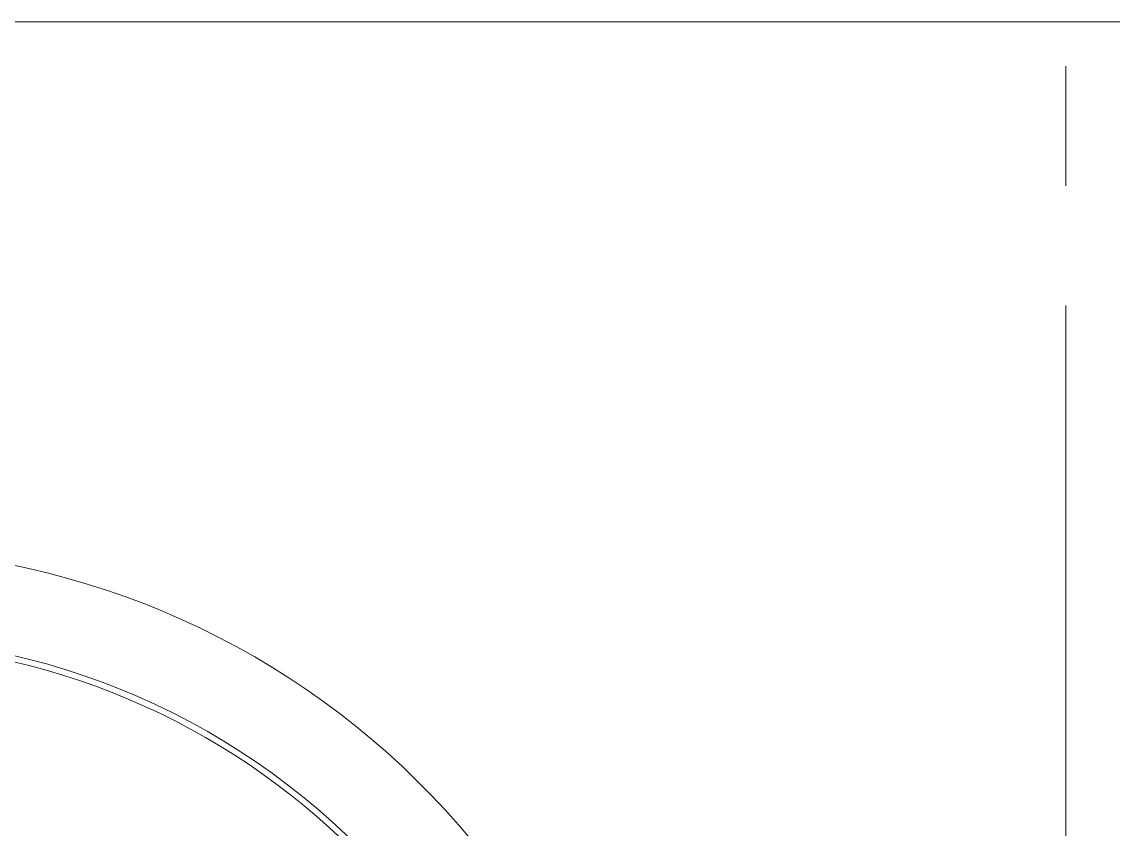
# Model space of a CAD drawing. Header units: millimetres. Extents: x 2234 to 3061, y 2092 to 2676.
# Drawn here: x 2552.4 to 2640.5, y 2517.9 to 2583 of the extents above; entities that cross this region are included whole.
import ezdxf

# ---------------------------------------------------------------- set-up
doc = ezdxf.new("R2010")
doc.units = ezdxf.units.MM
doc.linetypes.add('CENTER', pattern=[50.8, 31.75, -6.35, 6.35, -6.35])
for name, color, linetype, true_color in [('1', 7, 'Continuous', 0xffffff), ('20', 7, 'Continuous', 0xffffff), ('21', 7, 'Continuous', 0xffffff)]:
    doc.layers.add(name, color=color, linetype=linetype, true_color=true_color)

msp = doc.modelspace()

# ---------------------------------------------------------------- linework, layer by layer
at = {"layer": '1', "color": 1, "linetype": 'CENTER', "lineweight": 18, "ltscale": 1.52}
msp.add_line((2636.695, 2203.007), (2636.695, 2583.007), dxfattribs=at)
at = {"layer": '20', "color": 7, "linetype": 'Continuous', "lineweight": 18}
msp.add_line((2737.082, 2583.007), (2536.309, 2583.007), dxfattribs=at)
msp.add_arc((2538.695, 2475.507), 65, 10.77582, 103.29126, dxfattribs=at)
at = {"layer": '21', "color": 7, "linetype": 'Continuous', "lineweight": 18}
msp.add_circle((2538.695, 2475.507), 57.383, dxfattribs=at)
msp.add_circle((2538.695, 2475.507), 57.383, dxfattribs=at)
for radius, start, end in [(65, 10.77582, 103.29126), (57.886, 11.31161, 109.24985)]:
    msp.add_arc((2538.695, 2475.507), radius, start, end, dxfattribs=at)

doc.saveas('drawing.dxf')
